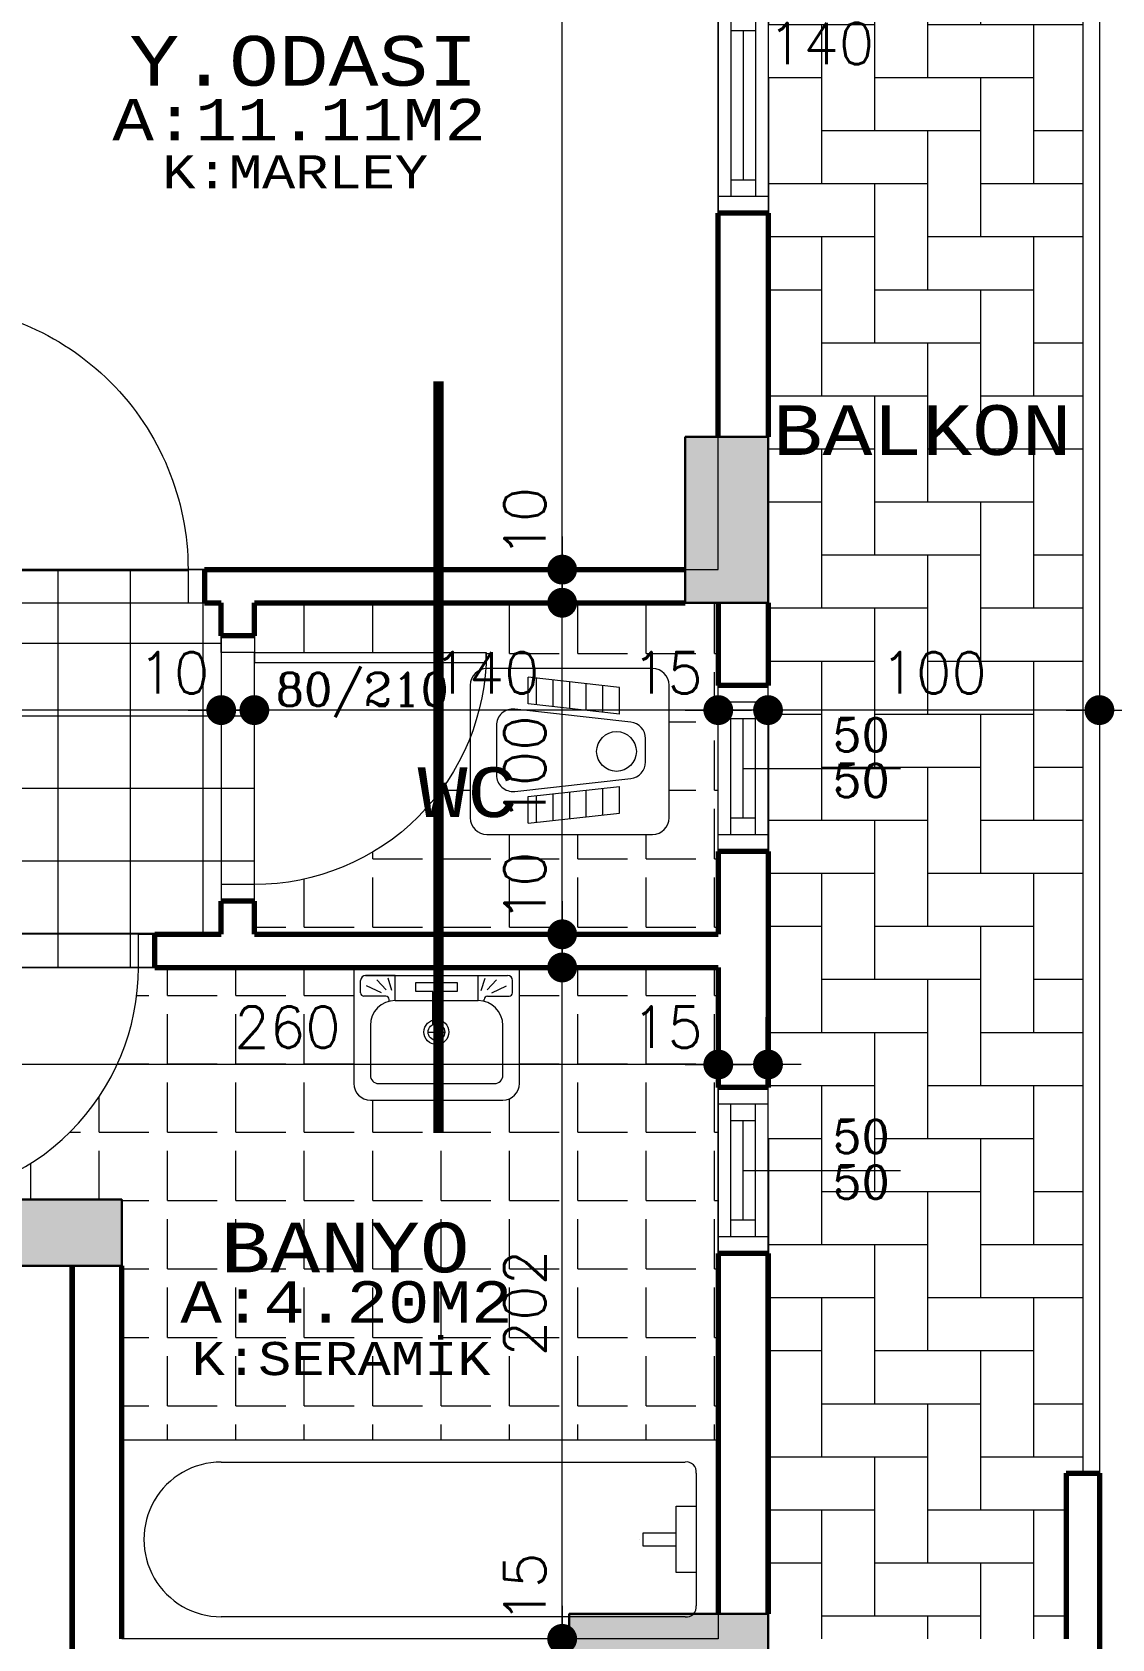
# Model space of a CAD drawing. Header units: millimetres. Extents: x 35860 to 71103, y -11298 to -8385.
# Drawn here: x 51770.3 to 52096.1, y -9990.9 to -9506.3 of the extents above; entities that cross this region are included whole.
import ezdxf
from ezdxf.enums import TextEntityAlignment as Align

# ---------------------------------------------------------------- set-up
doc = ezdxf.new("R2010")
doc.units = ezdxf.units.MM
doc.header["$MEASUREMENT"] = 0
doc.layers.get('0').update_dxf_attribs({"lineweight": 15})
doc.layers.get('Defpoints').update_dxf_attribs({"lineweight": 20})
for name, color, linetype, lineweight in [('02', 2, 'Continuous', 20), ('03_Yazı', 1, 'Continuous', 30), ('05', 4, 'Continuous', 50), ('07', 3, 'Continuous', 70), ('Aks&Tefriş', 5, 'Continuous', 20), ('Kolon', 6, 'Continuous', 30), ('Merd&Balkon', 40, 'Continuous', 20), ('Ölçü', 140, 'Continuous', 20)]:
    doc.layers.add(name, color=color, linetype=linetype, lineweight=lineweight)
doc.layers.add('Lay_X', color=45, linetype='Continuous', lineweight=13, plot=False)
doc.styles.add('0', font='txt.shx')
doc.styles.add('C', font='')
doc.styles.add('C3', font='', dxfattribs={"height": 15})
doc.styles.add('ROMANC', font='romanc', dxfattribs={"height": 0.11})
doc.styles.get('C').set_extended_font_data('Courier New Tur')
doc.styles.get('C3').set_extended_font_data('Courier New Tur')
doc.dimstyles.new('2', dxfattribs={"dimtxt": 12.5, "dimasz": 1, "dimexe": 0, "dimexo": 0, "dimgap": 5, "dimtad": 1, "dimdec": 0, "dimlfac": -1, "dimzin": 12, "dimdsep": 46, "dimtxsty": '0', "dimblk": 'DOT', "dimcen": 2.5, "dimse1": 1, "dimse2": 1, "dimclrd": 256, "dimclrt": 1, "dimadec": 0, "dimazin": 0, "dimtfac": 1, "dimtdec": 0, "dimtmove": 0, "dimatfit": 0, "dimldrblk": 'DOT', "dimfxl": 1, "dimtolj": 1, "dimtzin": 0, "dimlwd": -1, "dimarcsym": 0})
doc.dimstyles.new('_VI80I', dxfattribs={"dimtxt": 15, "dimasz": 1, "dimexe": 0, "dimexo": 100, "dimgap": 5, "dimtad": 1, "dimdec": 0, "dimlfac": -1, "dimzin": 12, "dimdsep": 46, "dimtxsty": '0', "dimblk1": 'DOT80_2', "dimblk2": 'DOT80_1', "dimsah": 1, "dimcen": 2.5, "dimse1": 1, "dimse2": 1, "dimclrd": 256, "dimclrt": 1, "dimadec": 8, "dimazin": 0, "dimtfac": 1, "dimtdec": 0, "dimtmove": 0, "dimatfit": 0, "dimldrblk": 'DOT', "dimfxl": 1, "dimtolj": 1, "dimtzin": 0, "dimlwd": -1, "dimarcsym": 0})
pattern_1 = [(0, (1960.531, 0), (0, 20.625), [15, -5.625]), (90, (1960.531, 0), (-20.625, 1e-15), [15, -5.625])]

# ---------------------------------------------------------------- blocks, each defined once
blk = doc.blocks.new('P_X_D_1_15-120')
at = {"layer": '02'}
for p, q in [((-60, 0), (60, 0)), ((-55, -15), (-55, 0)), ((55, -15), (55, 0)), ((-55, -3.75), (55, -3.75)), ((-50, -11.25), (-50, -3.75)), ((-5, -11.25), (-5, -3.75)), ((0, -11.25), (0, -3.75)), ((5, -11.25), (5, -3.75)), ((50, -11.25), (50, -3.75)), ((-50, -7.5), (-5, -7.5)), ((0, -7.5), (0, -55)), ((5, -7.5), (50, -7.5)), ((-55, -11.25), (55, -11.25)), ((-60, -15), (60, -15))]:
    blk.add_line(p, q, dxfattribs=at)
at = {"layer": '07'}
for p, q in [((-60, -15), (-60, 0)), ((60, -15), (60, 0))]:
    blk.add_line(p, q, dxfattribs=at)
at = {"layer": '03_Yazı', "style": '0', "flags": 8}
for tag, p in [('120', (-2.5, -20)), ('140', (15.09, -20))]:
    blk.add_attdef(tag, text='', height=12.5, rotation=90, dxfattribs=at).set_placement(p, align=Align.RIGHT)
blk = doc.blocks.new('DOT')
at = {"color": 0}
blk.add_line((-10, 0), (10, 0), dxfattribs=at)
at = {"color": 0, "const_width": 4.5}
blk.add_lwpolyline([(-2.25, 0, 1), (2.25, 0, 1)], format="xyb", close=True, dxfattribs=at)
blk = doc.blocks.new('*D242')
at = {"layer": 'Defpoints', "color": 0, "transparency": 16777216}
for p in [(51992.34, -9703.42), (51992.34, -9710.8), (52092.34, -9940.92)]:
    blk.add_point(p, dxfattribs=at)
at = {"layer": 'Ölçü', "transparency": 16777216}
blk.add_line((52091.34, -9710.8), (51993.34, -9710.8), dxfattribs=at)
at = {"layer": 'Ölçü', "transparency": 16777216, "rotation": 180}
blk.add_blockref('DOT', (51992.34, -9710.8), dxfattribs=at)
at = {"layer": 'Ölçü', "transparency": 16777216}
blk.add_blockref('DOT', (52092.34, -9710.8), dxfattribs=at)
at = {"layer": 'Ölçü', "color": 1, "transparency": 16777216, "insert": (52042.34, -9699.55), "char_height": 12.5, "attachment_point": 5, "style": '0'}
blk.add_mtext('\\A1;100', dxfattribs=at)
blk = doc.blocks.new('*D243')
at = {"layer": 'Defpoints', "color": 0, "transparency": 16777216}
for p in [(51977.34, -9703.42), (51992.34, -9703.42), (51977.34, -9710.8)]:
    blk.add_point(p, dxfattribs=at)
at = {"layer": 'Ölçü', "transparency": 16777216}
for p, q in [((51976.34, -9710.8), (51948.67, -9710.8)), ((51992.34, -9710.8), (51977.34, -9710.8)), ((51993.34, -9710.8), (51994.34, -9710.8))]:
    blk.add_line(p, q, dxfattribs=at)
blk.add_blockref('DOT', (51977.34, -9710.8), dxfattribs=at)
at = {"layer": 'Ölçü', "transparency": 16777216, "rotation": 180}
blk.add_blockref('DOT', (51992.34, -9710.8), dxfattribs=at)
at = {"layer": 'Ölçü', "color": 1, "transparency": 16777216, "insert": (51962, -9699.55), "char_height": 12.5, "attachment_point": 5, "style": '0'}
blk.add_mtext('\\A1;15', dxfattribs=at)
blk = doc.blocks.new('*D244')
at = {"layer": 'Defpoints', "color": 0, "transparency": 16777216}
for p in [(51837.34, -9688.42), (51977.34, -9703.42), (51837.34, -9710.8)]:
    blk.add_point(p, dxfattribs=at)
at = {"layer": 'Ölçü', "transparency": 16777216}
blk.add_line((51976.34, -9710.8), (51838.34, -9710.8), dxfattribs=at)
at = {"layer": 'Ölçü', "transparency": 16777216, "rotation": 180}
blk.add_blockref('DOT', (51837.34, -9710.8), dxfattribs=at)
at = {"layer": 'Ölçü', "transparency": 16777216}
blk.add_blockref('DOT', (51977.34, -9710.8), dxfattribs=at)
at = {"layer": 'Ölçü', "color": 1, "transparency": 16777216, "insert": (51907.34, -9699.55), "char_height": 12.5, "attachment_point": 5, "style": '0'}
blk.add_mtext('\\A1;140', dxfattribs=at)
blk = doc.blocks.new('*D245')
at = {"layer": 'Defpoints', "color": 0, "transparency": 16777216}
for p in [(51827.34, -9688.42), (51837.34, -9688.42), (51827.34, -9710.8)]:
    blk.add_point(p, dxfattribs=at)
at = {"layer": 'Ölçü', "transparency": 16777216}
for p, q in [((51826.34, -9710.8), (51800.75, -9710.8)), ((51837.34, -9710.8), (51827.34, -9710.8)), ((51838.34, -9710.8), (51839.34, -9710.8))]:
    blk.add_line(p, q, dxfattribs=at)
blk.add_blockref('DOT', (51827.34, -9710.8), dxfattribs=at)
at = {"layer": 'Ölçü', "transparency": 16777216, "rotation": 180}
blk.add_blockref('DOT', (51837.34, -9710.8), dxfattribs=at)
at = {"layer": 'Ölçü', "color": 1, "transparency": 16777216, "insert": (51813.04, -9699.55), "char_height": 12.5, "attachment_point": 5, "style": '0'}
blk.add_mtext('\\A1;10', dxfattribs=at)
blk = doc.blocks.new('*D246')
at = {"layer": 'Defpoints', "color": 0, "transparency": 16777216}
for p in [(51827.34, -9688.42), (51417.34, -9710.8), (51417.34, -9778.42)]:
    blk.add_point(p, dxfattribs=at)
at = {"layer": 'Ölçü', "transparency": 16777216}
blk.add_line((51826.34, -9710.8), (51418.34, -9710.8), dxfattribs=at)
at = {"layer": 'Ölçü', "transparency": 16777216, "rotation": 180}
blk.add_blockref('DOT', (51417.34, -9710.8), dxfattribs=at)
at = {"layer": 'Ölçü', "transparency": 16777216}
blk.add_blockref('DOT', (51827.34, -9710.8), dxfattribs=at)
at = {"layer": 'Ölçü', "color": 1, "transparency": 16777216, "insert": (51622.34, -9699.55), "char_height": 12.5, "attachment_point": 5, "style": '0'}
blk.add_mtext('\\A1;410', dxfattribs=at)
blk = doc.blocks.new('*D250')
at = {"layer": 'Defpoints', "color": 0, "transparency": 16777216}
for p in [(51977.34, -9817.68), (51977.34, -9824.67), (51992.34, -9824.67)]:
    blk.add_point(p, dxfattribs=at)
at = {"layer": 'Ölçü', "transparency": 16777216}
for p, q in [((51976.34, -9817.68), (51948.67, -9817.68)), ((51992.34, -9817.68), (51977.34, -9817.68)), ((51993.34, -9817.68), (51994.34, -9817.68))]:
    blk.add_line(p, q, dxfattribs=at)
blk.add_blockref('DOT', (51977.34, -9817.68), dxfattribs=at)
at = {"layer": 'Ölçü', "transparency": 16777216, "rotation": 180}
blk.add_blockref('DOT', (51992.34, -9817.68), dxfattribs=at)
at = {"layer": 'Ölçü', "color": 1, "transparency": 16777216, "insert": (51962, -9806.43), "char_height": 12.5, "attachment_point": 5, "style": '0'}
blk.add_mtext('\\A1;15', dxfattribs=at)
blk = doc.blocks.new('*D251')
at = {"layer": 'Defpoints', "color": 0, "transparency": 16777216}
for p in [(51717.34, -9788.42), (51717.34, -9817.68), (51977.34, -9824.67)]:
    blk.add_point(p, dxfattribs=at)
at = {"layer": 'Ölçü', "transparency": 16777216}
blk.add_line((51976.34, -9817.68), (51718.34, -9817.68), dxfattribs=at)
at = {"layer": 'Ölçü', "transparency": 16777216, "rotation": 180}
blk.add_blockref('DOT', (51717.34, -9817.68), dxfattribs=at)
at = {"layer": 'Ölçü', "transparency": 16777216}
blk.add_blockref('DOT', (51977.34, -9817.68), dxfattribs=at)
at = {"layer": 'Ölçü', "color": 1, "transparency": 16777216, "insert": (51847.34, -9806.43), "char_height": 12.5, "attachment_point": 5, "style": '0'}
blk.add_mtext('\\A1;260', dxfattribs=at)
blk = doc.blocks.new('*D487')
at = {"layer": 'Defpoints', "color": 0, "transparency": 16777216}
for p in [(51930.23, -9990.92), (51992.34, -9990.92), (51992.34, -10005.92)]:
    blk.add_point(p, dxfattribs=at)
at = {"layer": 'Ölçü', "transparency": 16777216}
for p, q in [((51930.23, -9989.92), (51930.23, -9962.26)), ((51930.23, -10005.92), (51930.23, -9990.92)), ((51930.23, -10006.92), (51930.23, -10007.92))]:
    blk.add_line(p, q, dxfattribs=at)
for p, rotation in [((51930.23, -9990.92), 270), ((51930.23, -10005.92), 90)]:
    blk.add_blockref('DOT', p, dxfattribs=dict(at, rotation=rotation))
at = {"layer": 'Ölçü', "color": 1, "transparency": 16777216, "insert": (51918.98, -9975.59), "char_height": 12.5, "attachment_point": 5, "rotation": 90, "style": '0'}
blk.add_mtext('\\A1;15', dxfattribs=at)
blk = doc.blocks.new('*D488')
at = {"layer": 'Defpoints', "color": 0, "transparency": 16777216}
for p in [(51930.23, -9788.42), (51977.34, -9788.42), (51992.34, -9990.92)]:
    blk.add_point(p, dxfattribs=at)
at = {"layer": 'Ölçü', "transparency": 16777216}
blk.add_line((51930.23, -9989.92), (51930.23, -9789.42), dxfattribs=at)
for p, rotation in [((51930.23, -9788.42), 90), ((51930.23, -9990.92), 270)]:
    blk.add_blockref('DOT', p, dxfattribs=dict(at, rotation=rotation))
at = {"layer": 'Ölçü', "color": 1, "transparency": 16777216, "insert": (51918.98, -9889.67), "char_height": 12.5, "attachment_point": 5, "rotation": 90, "style": '0'}
blk.add_mtext('\\A1;202', dxfattribs=at)
blk = doc.blocks.new('*D489')
at = {"layer": 'Defpoints', "color": 0, "transparency": 16777216}
for p in [(51930.23, -9778.42), (51977.34, -9778.42), (51977.34, -9788.42)]:
    blk.add_point(p, dxfattribs=at)
at = {"layer": 'Ölçü', "transparency": 16777216}
for p, q in [((51930.23, -9777.42), (51930.23, -9751.84)), ((51930.23, -9788.42), (51930.23, -9778.42)), ((51930.23, -9789.42), (51930.23, -9790.42))]:
    blk.add_line(p, q, dxfattribs=at)
for p, rotation in [((51930.23, -9778.42), 270), ((51930.23, -9788.42), 90)]:
    blk.add_blockref('DOT', p, dxfattribs=dict(at, rotation=rotation))
at = {"layer": 'Ölçü', "color": 1, "transparency": 16777216, "insert": (51918.98, -9764.13), "char_height": 12.5, "attachment_point": 5, "rotation": 90, "style": '0'}
blk.add_mtext('\\A1;10', dxfattribs=at)
blk = doc.blocks.new('*D490')
at = {"layer": 'Defpoints', "color": 0, "transparency": 16777216}
for p in [(51930.23, -9678.42), (51967.34, -9678.42), (51977.34, -9778.42)]:
    blk.add_point(p, dxfattribs=at)
at = {"layer": 'Ölçü', "transparency": 16777216}
blk.add_line((51930.23, -9777.42), (51930.23, -9679.42), dxfattribs=at)
for p, rotation in [((51930.23, -9678.42), 90), ((51930.23, -9778.42), 270)]:
    blk.add_blockref('DOT', p, dxfattribs=dict(at, rotation=rotation))
at = {"layer": 'Ölçü', "color": 1, "transparency": 16777216, "insert": (51918.98, -9728.42), "char_height": 12.5, "attachment_point": 5, "rotation": 90, "style": '0'}
blk.add_mtext('\\A1;100', dxfattribs=at)
blk = doc.blocks.new('*D491')
at = {"layer": 'Defpoints', "color": 0, "transparency": 16777216}
for p in [(51930.23, -9668.42), (51967.34, -9668.42), (51967.34, -9678.42)]:
    blk.add_point(p, dxfattribs=at)
at = {"layer": 'Ölçü', "transparency": 16777216}
for p, q in [((51930.23, -9667.42), (51930.23, -9641.84)), ((51930.23, -9678.42), (51930.23, -9668.42)), ((51930.23, -9679.42), (51930.23, -9680.42))]:
    blk.add_line(p, q, dxfattribs=at)
for p, rotation in [((51930.23, -9668.42), 270), ((51930.23, -9678.42), 90)]:
    blk.add_blockref('DOT', p, dxfattribs=dict(at, rotation=rotation))
at = {"layer": 'Ölçü', "color": 1, "transparency": 16777216, "insert": (51918.98, -9654.13), "char_height": 12.5, "attachment_point": 5, "rotation": 90, "style": '0'}
blk.add_mtext('\\A1;10', dxfattribs=at)
blk = doc.blocks.new('*D512')
at = {"layer": 'Defpoints', "color": 0, "transparency": 16777216}
for p in [(51930.23, -9201.02), (51930.43, -9201.02), (51967.34, -9668.42)]:
    blk.add_point(p, dxfattribs=at)
at = {"layer": 'Ölçü', "transparency": 16777216}
blk.add_line((51930.23, -9667.42), (51930.23, -9202.02), dxfattribs=at)
for p, rotation in [((51930.23, -9201.02), 90), ((51930.23, -9668.42), 270)]:
    blk.add_blockref('DOT', p, dxfattribs=dict(at, rotation=rotation))
at = {"layer": 'Ölçü', "color": 1, "transparency": 16777216, "insert": (51918.98, -9434.72), "char_height": 12.5, "attachment_point": 5, "rotation": 90, "style": '0'}
blk.add_mtext('\\A1;467', dxfattribs=at)
blk = doc.blocks.new('DOT80_2')
at = {"color": 0}
blk.add_line((0, 0), (0, -80), dxfattribs=at)
blk.add_blockref('DOT', (0, 0))
blk = doc.blocks.new('DOT80_1')
at = {"color": 0}
blk.add_line((0, 0), (0, 80), dxfattribs=at)
blk.add_blockref('DOT', (0, 0))
blk = doc.blocks.new('*D984')
at = {"layer": 'Aks&Tefriş', "transparency": 16777216}
blk.add_line((52269.94, -10054.92), (52269.94, -9941.92), dxfattribs=at)
at = {"layer": 'Defpoints', "color": 0, "transparency": 16777216}
for p in [(52092.34, -9940.92), (52269.94, -9940.92), (52092.34, -10055.92)]:
    blk.add_point(p, dxfattribs=at)
at = {"layer": 'Aks&Tefriş', "transparency": 16777216}
for name, p, rotation in [('DOT80_1', (52269.94, -9940.92), 90), ('DOT80_2', (52269.94, -10055.92), 270)]:
    blk.add_blockref(name, p, dxfattribs=dict(at, rotation=rotation))
at = {"layer": 'Aks&Tefriş', "color": 1, "transparency": 16777216, "insert": (52257.44, -9998.42), "char_height": 15, "attachment_point": 5, "rotation": 90, "style": '0'}
blk.add_mtext('\\A1;115', dxfattribs=at)
blk = doc.blocks.new('*D985')
at = {"layer": 'Aks&Tefriş', "transparency": 16777216}
blk.add_line((52269.94, -9939.92), (52269.94, -9875.67), dxfattribs=at)
at = {"layer": 'Defpoints', "color": 0, "transparency": 16777216}
for p in [(51992.34, -9874.67), (52269.94, -9874.67), (52092.34, -9940.92)]:
    blk.add_point(p, dxfattribs=at)
at = {"layer": 'Aks&Tefriş', "transparency": 16777216}
for name, p, rotation in [('DOT80_1', (52269.94, -9874.67), 90), ('DOT80_2', (52269.94, -9940.92), 270)]:
    blk.add_blockref(name, p, dxfattribs=dict(at, rotation=rotation))
at = {"layer": 'Aks&Tefriş', "color": 1, "transparency": 16777216, "insert": (52257.44, -9907.8), "char_height": 15, "attachment_point": 5, "rotation": 90, "style": '0'}
blk.add_mtext('\\A1;66', dxfattribs=at)
blk = doc.blocks.new('*D986')
at = {"layer": 'Aks&Tefriş', "transparency": 16777216}
blk.add_line((52269.94, -9873.67), (52269.94, -9825.67), dxfattribs=at)
at = {"layer": 'Defpoints', "color": 0, "transparency": 16777216}
for p in [(51992.34, -9824.67), (52269.94, -9824.67), (51992.34, -9874.67)]:
    blk.add_point(p, dxfattribs=at)
at = {"layer": 'Aks&Tefriş', "transparency": 16777216}
for name, p, rotation in [('DOT80_1', (52269.94, -9824.67), 90), ('DOT80_2', (52269.94, -9874.67), 270)]:
    blk.add_blockref(name, p, dxfattribs=dict(at, rotation=rotation))
at = {"layer": 'Aks&Tefriş', "color": 1, "transparency": 16777216, "insert": (52257.44, -9849.67), "char_height": 15, "attachment_point": 5, "rotation": 90, "style": '0'}
blk.add_mtext('\\A1;50', dxfattribs=at)
blk = doc.blocks.new('*D987')
at = {"layer": 'Aks&Tefriş', "transparency": 16777216}
blk.add_line((52269.94, -9823.67), (52269.94, -9754.42), dxfattribs=at)
at = {"layer": 'Defpoints', "color": 0, "transparency": 16777216}
for p in [(51992.34, -9753.42), (52269.94, -9753.42), (51992.34, -9824.67)]:
    blk.add_point(p, dxfattribs=at)
at = {"layer": 'Aks&Tefriş', "transparency": 16777216}
for name, p, rotation in [('DOT80_1', (52269.94, -9753.42), 90), ('DOT80_2', (52269.94, -9824.67), 270)]:
    blk.add_blockref(name, p, dxfattribs=dict(at, rotation=rotation))
at = {"layer": 'Aks&Tefriş', "color": 1, "transparency": 16777216, "insert": (52257.44, -9789.05), "char_height": 15, "attachment_point": 5, "rotation": 90, "style": '0'}
blk.add_mtext('\\A1;71', dxfattribs=at)
blk = doc.blocks.new('*D988')
at = {"layer": 'Aks&Tefriş', "transparency": 16777216}
blk.add_line((52269.94, -9752.42), (52269.94, -9704.42), dxfattribs=at)
at = {"layer": 'Defpoints', "color": 0, "transparency": 16777216}
for p in [(51992.34, -9703.42), (52269.94, -9703.42), (51992.34, -9753.42)]:
    blk.add_point(p, dxfattribs=at)
at = {"layer": 'Aks&Tefriş', "transparency": 16777216}
for name, p, rotation in [('DOT80_1', (52269.94, -9703.42), 90), ('DOT80_2', (52269.94, -9753.42), 270)]:
    blk.add_blockref(name, p, dxfattribs=dict(at, rotation=rotation))
at = {"layer": 'Aks&Tefriş', "color": 1, "transparency": 16777216, "insert": (52257.44, -9728.42), "char_height": 15, "attachment_point": 5, "rotation": 90, "style": '0'}
blk.add_mtext('\\A1;50', dxfattribs=at)
blk = doc.blocks.new('*D989')
at = {"layer": 'Aks&Tefriş', "transparency": 16777216}
blk.add_line((52269.94, -9702.42), (52269.94, -9561.92), dxfattribs=at)
at = {"layer": 'Defpoints', "color": 0, "transparency": 16777216}
for p in [(51992.34, -9560.92), (52269.94, -9560.92), (51992.34, -9703.42)]:
    blk.add_point(p, dxfattribs=at)
at = {"layer": 'Aks&Tefriş', "transparency": 16777216}
for name, p, rotation in [('DOT80_1', (52269.94, -9560.92), 90), ('DOT80_2', (52269.94, -9703.42), 270)]:
    blk.add_blockref(name, p, dxfattribs=dict(at, rotation=rotation))
at = {"layer": 'Aks&Tefriş', "color": 1, "transparency": 16777216, "insert": (52257.44, -9632.17), "char_height": 15, "attachment_point": 5, "rotation": 90, "style": '0'}
blk.add_mtext('\\A1;143', dxfattribs=at)
blk = doc.blocks.new('*D990')
at = {"layer": 'Aks&Tefriş', "transparency": 16777216}
blk.add_line((52269.94, -9559.92), (52269.94, -9441.92), dxfattribs=at)
at = {"layer": 'Defpoints', "color": 0, "transparency": 16777216}
for p in [(51992.34, -9440.92), (52269.94, -9440.92), (51992.34, -9560.92)]:
    blk.add_point(p, dxfattribs=at)
at = {"layer": 'Aks&Tefriş', "transparency": 16777216}
for name, p, rotation in [('DOT80_1', (52269.94, -9440.92), 90), ('DOT80_2', (52269.94, -9560.92), 270)]:
    blk.add_blockref(name, p, dxfattribs=dict(at, rotation=rotation))
at = {"layer": 'Aks&Tefriş', "color": 1, "transparency": 16777216, "insert": (52257.44, -9500.92), "char_height": 15, "attachment_point": 5, "rotation": 90, "style": '0'}
blk.add_mtext('\\A1;120', dxfattribs=at)

msp = doc.modelspace()

# ---------------------------------------------------------------- hatches: boundary and pattern name
h = msp.add_hatch()
h.set_pattern_fill('SERAMIK9', color=256, scale=4, style=0, pattern_type=2)
h.set_pattern_definition([(0, (1960.531, 0), (16, 16), [48, -16]), (90, (1976.531, 0), (-16, -16), [48, -16])])
h.paths.add_polyline_path([(52087.34, -9232.13), (51992.34, -9227.94), (51992.34, -9247.38), (51992.34, -9252.38), (51977.34, -9252.38), (51977.34, -9322.38), (51992.34, -9322.38), (51992.34, -9327.38), (51992.34, -9373.08), (51992.34, -9423.08), (51992.34, -9440.92), (51992.34, -9560.92), (51992.34, -9628.42), (51992.34, -9678.42), (51992.34, -9703.42), (51992.34, -9753.42), (51992.34, -9824.67), (51992.34, -9874.67), (51992.34, -9983.42), (51992.34, -9990.92), (52082.34, -9990.92), (52082.34, -9940.92), (52087.34, -9940.92)])
h.paths.add_polyline_path([(51994.21, -9519.14), (52027.54, -9519.14), (52027.54, -9500.39), (51994.21, -9500.39)], flags=24)
h.paths.add_polyline_path([(51994.21, -9501.55), (52027.54, -9501.55), (52027.54, -9482.8), (51994.21, -9482.8)], flags=24)
h.paths.add_polyline_path([(52026.71, -9448.82), (52057.96, -9448.82), (52057.96, -9467.57), (52026.71, -9467.57)], flags=24)
h.paths.add_polyline_path([(52026.71, -9690.17), (52057.96, -9690.17), (52057.96, -9708.92), (52026.71, -9708.92)], flags=24)
h.paths.add_polyline_path([(52010.89, -9725.77), (52032.08, -9725.77), (52032.08, -9710.77), (52010.89, -9710.77)], flags=24)
h.paths.add_polyline_path([(52010.89, -9739.54), (52032.08, -9739.54), (52032.08, -9724.54), (52010.89, -9724.54)], flags=24)
h.paths.add_polyline_path([(52010.89, -9846.92), (52032.08, -9846.92), (52032.08, -9831.92), (52010.89, -9831.92)], flags=24)
h.paths.add_polyline_path([(52010.89, -9860.69), (52032.08, -9860.69), (52032.08, -9845.69), (52010.89, -9845.69)], flags=24)
h.paths.add_polyline_path([(51987.66, -9638.21), (52090.09, -9638.21), (52090.09, -9614.55), (51987.66, -9614.55)], flags=9)
h = msp.add_hatch()
h.set_pattern_fill('ANSI33', color=256, scale=30, style=0)
h.paths.add_polyline_path([(51092.34, -9384.52), (51092.34, -9333.42), (51117.34, -9334.52), (51117.34, -9384.52)])
h.paths.add_polyline_path([(51507.34, -9402.81), (51507.34, -9351.71), (51532.34, -9352.81), (51532.34, -9402.81)])
h.paths.add_polyline_path([(51967.34, -9423.08), (51967.34, -9371.98), (51992.34, -9373.08), (51992.34, -9423.08)])
h.paths.add_polyline_path([(51702.34, -9360.3), (51727.34, -9361.4), (51727.34, -9411.4), (51702.34, -9411.4)])
h.paths.add_polyline_path([(51992.34, -9983.42), (51932.34, -9983.42), (51932.34, -10013.42), (51992.34, -10013.42)])
h.paths.add_polyline_path([(51967.34, -9628.42), (51992.34, -9628.42), (51992.34, -9678.42), (51967.34, -9678.42)])
h.paths.add_polyline_path([(51532.34, -9638.42), (51532.34, -9678.42), (51507.34, -9678.42), (51507.34, -9638.42)])
h.paths.add_polyline_path([(51142.34, -9678.42), (51092.34, -9678.42), (51092.34, -9653.42), (51142.34, -9653.42)])
h.paths.add_polyline_path([(51132.34, -9893.42), (51092.34, -9893.42), (51092.34, -9923.42), (51132.34, -9923.42)])
h.paths.add_polyline_path([(51117.34, -10623.42), (51117.34, -10573.42), (51092.34, -10573.42), (51092.34, -10623.42)])
h.paths.add_polyline_path([(51967.34, -10368.42), (51992.34, -10368.42), (51992.34, -10318.42), (51967.34, -10318.42)])
h.paths.add_polyline_path([(51532.34, -10368.42), (51532.34, -10318.42), (51507.34, -10318.42), (51507.34, -10368.42)])
h.paths.add_polyline_path([(51432.34, -10138.42), (51407.34, -10138.42), (51407.34, -10073.42), (51432.34, -10073.42)])
h.paths.add_polyline_path([(51432.34, -9923.42), (51432.34, -9858.42), (51407.34, -9858.42), (51407.34, -9923.42)])
h.paths.add_polyline_path([(51702.34, -9873.42), (51702.34, -9878.42), (51707.34, -9878.42), (51797.34, -9878.42), (51797.34, -9858.42), (51702.34, -9858.42)])
h.paths.add_polyline_path([(51702.34, -10133.42), (51702.34, -10118.42), (51797.34, -10118.42), (51797.34, -10138.42), (51702.34, -10138.42)])
h.paths.add_polyline_path([(51142.34, -10318.42), (51092.34, -10318.42), (51092.34, -10343.42), (51142.34, -10343.42)])
h.paths.add_polyline_path([(51702.34, -10623.42), (51727.34, -10623.42), (51727.34, -10573.42), (51702.34, -10573.42)])
h.paths.add_polyline_path([(51967.34, -10623.42), (51992.34, -10623.42), (51992.34, -10573.42), (51967.34, -10573.42)])
h.paths.add_polyline_path([(51532.34, -10623.42), (51532.34, -10573.42), (51507.34, -10573.42), (51507.34, -10623.42)])
h = msp.add_hatch()
h.set_pattern_fill('NET,_O', color=256, scale=175)
h.set_pattern_definition([(0, (0, 0), (0, 21.875), []), (90, (0, 0), (-21.875, 1e-15), [])])
h.paths.add_polyline_path([(51837.34, -9693.42), (51827.34, -9693.42), (51827.34, -9688.42), (51827.34, -9678.42), (51822.34, -9678.42), (51817.34, -9678.42), (51817.34, -9668.42), (51737.34, -9668.42), (51737.34, -9678.42), (51732.34, -9678.42), (51717.34, -9678.42), (51632.34, -9678.42), (51627.34, -9678.42), (51627.34, -9668.42), (51547.34, -9668.42), (51547.34, -9678.42), (51542.34, -9678.42), (51532.34, -9678.42), (51507.34, -9678.42), (51502.34, -9678.42), (51502.34, -9668.42), (51422.34, -9668.42), (51422.34, -9678.42), (51417.34, -9678.42), (51417.34, -9688.42), (51417.34, -9693.42), (51407.34, -9693.42), (51407.34, -9696.42), (51407.34, -9773.42), (51417.34, -9773.42), (51417.34, -9778.42), (51417.34, -9858.42), (51432.34, -9858.42), (51436.31, -9858.42), (51441.31, -9858.42), (51441.31, -9778.42), (51444.31, -9778.42), (51444.31, -9778.48, -0.117499), (51480.04, -9788.42), (51637.34, -9788.42), (51637.34, -9778.42), (51707.34, -9778.42), (51727.34, -9778.42), (51732.34, -9778.42), (51732.34, -9788.42), (51735.34, -9788.42), (51802.34, -9788.42), (51802.34, -9778.42), (51807.34, -9778.42), (51827.34, -9778.42), (51827.34, -9768.42), (51827.34, -9763.42), (51837.34, -9763.42)])
h.paths.add_polyline_path([(51802.63, -9690.17), (51823.46, -9690.17), (51823.46, -9708.92), (51802.63, -9708.92)], flags=24)
h.paths.add_polyline_path([(51605.67, -9690.17), (51639, -9690.17), (51639, -9708.92), (51605.67, -9708.92)], flags=24)
h.paths.add_polyline_path([(51421.21, -9690.17), (51442.04, -9690.17), (51442.04, -9708.92), (51421.21, -9708.92)], flags=24)
h.paths.add_polyline_path([(51569.42, -9785.09), (51569.42, -9751.76), (51588.17, -9751.76), (51588.17, -9785.09)], flags=24)
h.paths.add_polyline_path([(51457.95, -9783.05), (51569.6, -9783.05), (51569.6, -9763.21), (51457.95, -9763.21)], flags=25)
h.paths.add_polyline_path([(51460.98, -9768.8), (51573.05, -9768.8), (51573.05, -9747.72), (51460.98, -9747.72)], flags=24)
h.paths.add_polyline_path([(51471.67, -9752.22), (51557.95, -9752.22), (51557.95, -9729.72), (51471.67, -9729.72)], flags=24)
h = msp.add_hatch()
h.set_pattern_fill('ANGLE', color=256, scale=75, style=0)
h.set_pattern_definition(pattern_1)
h.paths.add_polyline_path([(51977.34, -9753.42), (51977.34, -9703.42), (51977.34, -9678.42), (51967.34, -9678.42), (51893.93, -9678.42), (51893.93, -9693.42), (51907.34, -9693.42), (51907.34, -9696.42), (51907.27, -9696.42, -0.006654), (51907.17, -9698.28, -0.016794), (51907.5, -9698.27), (51957.5, -9698.27, -0.414214), (51962.5, -9703.27), (51962.5, -9743.27, -0.414214), (51957.5, -9748.27), (51907.5, -9748.27, -0.414214), (51902.5, -9743.27), (51902.5, -9718.98, -0.063924), (51893.93, -9734.61), (51893.93, -9778.42), (51977.34, -9778.42)])
h.paths.add_polyline_path([(51891.93, -9737.23, -0.227459), (51837.34, -9763.42), (51837.34, -9768.42), (51837.34, -9778.42), (51891.93, -9778.42)])
h.paths.add_polyline_path([(51891.93, -9678.42), (51837.34, -9678.42), (51837.34, -9688.42), (51837.34, -9693.42), (51891.93, -9693.42)])
h.paths.add_polyline_path([(51950.54, -9690.17), (51973.46, -9690.17), (51973.46, -9708.92), (51950.54, -9708.92)], flags=24)
h.paths.add_polyline_path([(51890.67, -9690.17), (51924, -9690.17), (51924, -9708.92), (51890.67, -9708.92)], flags=9)
h.paths.add_polyline_path([(51909.61, -9774.55), (51909.61, -9753.71), (51928.36, -9753.71), (51928.36, -9774.55)], flags=24)
h.paths.add_polyline_path([(51881.95, -9747.43), (51921.35, -9747.43), (51921.35, -9723.77), (51881.95, -9723.77)], flags=9)
h = msp.add_hatch()
h.set_pattern_fill('ANGLE', color=256, scale=75, style=0)
h.set_pattern_definition(pattern_1)
h.paths.add_polyline_path([(51977.34, -9788.42), (51917.34, -9788.42), (51917.34, -9823.42, -0.414214), (51912.34, -9828.42), (51872.34, -9828.42, -0.414214), (51867.34, -9823.42), (51867.34, -9788.42), (51802.34, -9788.42, -0.401712), (51735.34, -9858.36), (51735.34, -9858.42), (51797.34, -9858.42), (51797.34, -9930.92), (51977.34, -9930.92)])
h.paths.add_polyline_path([(51732.34, -9788.42), (51717.34, -9788.42), (51717.34, -9858.42), (51732.34, -9858.42)])
h.paths.add_polyline_path([(51950.54, -9797.05), (51973.46, -9797.05), (51973.46, -9815.8), (51950.54, -9815.8)], flags=24)
h.paths.add_polyline_path([(51828.59, -9797.05), (51866.09, -9797.05), (51866.09, -9815.8), (51828.59, -9815.8)], flags=24)
h.paths.add_polyline_path([(51909.61, -9908.42), (51909.61, -9870.92), (51928.36, -9870.92), (51928.36, -9908.42)], flags=24)
h.paths.add_polyline_path([(51803.03, -9899.4), (51915.09, -9899.4), (51915.09, -9878.32), (51803.03, -9878.32)], flags=24)
h.paths.add_polyline_path([(51806.88, -9914.96), (51908.03, -9914.96), (51908.03, -9895.13), (51806.88, -9895.13)], flags=24)
h.paths.add_polyline_path([(51815.33, -9884.75), (51901.99, -9884.75), (51901.99, -9861.1), (51815.33, -9861.1)], flags=24)

# ---------------------------------------------------------------- linework, layer by layer
at = {"layer": '02'}
for p, q in [((51837.34, -9693.42), (51837.34, -9696.42)), ((51977.34, -9753.42), (51977.34, -9703.42)), ((51992.34, -9753.42), (51992.34, -9703.42)), ((51992.34, -9708.42), (51977.34, -9708.42)), ((51981.09, -9748.42), (51981.09, -9708.42)), ((51988.59, -9748.42), (51988.59, -9708.42)), ((51988.59, -9713.42), (51981.09, -9713.42)), ((51984.84, -9743.42), (51984.84, -9713.42)), ((51984.84, -9728.42), (52032.34, -9728.42)), ((51988.59, -9743.42), (51981.09, -9743.42)), ((51992.34, -9748.42), (51977.34, -9748.42)), ((51977.34, -9874.67), (51977.34, -9824.67)), ((51992.34, -9874.67), (51992.34, -9824.67)), ((51992.34, -9829.67), (51977.34, -9829.67)), ((51981.09, -9869.67), (51981.09, -9829.67)), ((51988.59, -9869.67), (51988.59, -9829.67)), ((51988.59, -9834.67), (51981.09, -9834.67)), ((51984.84, -9864.67), (51984.84, -9834.67)), ((51984.84, -9849.67), (52032.34, -9849.67)), ((51988.59, -9864.67), (51981.09, -9864.67)), ((51992.34, -9869.67), (51977.34, -9869.67))]:
    msp.add_line(p, q, dxfattribs=at)
for points in [[(51737.34, -9588.42, -0.414214), (51817.34, -9668.42), (51737.34, -9668.42), (51737.34, -9588.42), (51740.34, -9588.42), (51740.34, -9668.42)], [(51837.34, -9696.42), (51907.34, -9696.42), (51907.34, -9693.42, -0.414214), (51837.34, -9763.42), (51837.34, -9693.42), (51907.34, -9693.42)], [(51732.34, -9858.42, 0.414214), (51802.34, -9788.42), (51732.34, -9788.42), (51732.34, -9858.42), (51735.34, -9858.42), (51735.34, -9788.42)]]:
    msp.add_lwpolyline(points, format="xyb", dxfattribs=at)
for points in [[(51822.34, -9668.42), (51817.34, -9668.42), (51817.34, -9678.42), (51822.34, -9678.42)], [(51837.34, -9688.42), (51837.34, -9693.42), (51827.34, -9693.42), (51827.34, -9688.42)], [(51837.34, -9768.42), (51837.34, -9763.42), (51827.34, -9763.42), (51827.34, -9768.42)], [(51807.34, -9788.42), (51802.34, -9788.42), (51802.34, -9778.42), (51807.34, -9778.42)]]:
    msp.add_lwpolyline(points, dxfattribs=at)
at = {"layer": '05', "ltscale": 3}
for p, q in [((51891.93, -9838.34), (51891.93, -9611.69)), ((51891.93, -9838.34), (51891.93, -9611.69)), ((51891.93, -9838.34), (51891.93, -9611.69)), ((51892.93, -9838.34), (51892.93, -9611.69)), ((51892.93, -9838.34), (51892.93, -9611.69)), ((51892.93, -9838.34), (51892.93, -9611.69)), ((51893.93, -9838.34), (51893.93, -9611.69)), ((51893.93, -9838.34), (51893.93, -9611.69)), ((51893.93, -9838.34), (51893.93, -9611.69))]:
    msp.add_line(p, q, dxfattribs=at)
at = {"layer": '07'}
for p, q in [((51977.34, -9628.42), (51977.34, -9560.92)), ((51992.34, -9560.92), (51992.34, -9628.42)), ((51822.34, -9668.42), (51967.34, -9668.42)), ((51822.34, -9668.42), (51822.34, -9678.42)), ((51822.34, -9678.42), (51827.34, -9678.42)), ((51827.34, -9688.42), (51827.34, -9678.42)), ((51837.34, -9678.42), (51967.34, -9678.42)), ((51837.34, -9688.42), (51837.34, -9678.42)), ((51977.34, -9678.42), (51977.34, -9703.42)), ((51992.34, -9678.42), (51992.34, -9703.42)), ((51837.34, -9688.42), (51827.34, -9688.42)), ((51992.34, -9703.42), (51977.34, -9703.42)), ((51977.34, -9753.42), (51977.34, -9778.42)), ((51992.34, -9753.42), (51977.34, -9753.42)), ((51992.34, -9753.42), (51992.34, -9824.67)), ((51827.34, -9778.42), (51827.34, -9768.42)), ((51837.34, -9768.42), (51827.34, -9768.42)), ((51837.34, -9778.42), (51837.34, -9768.42)), ((51807.34, -9778.42), (51827.34, -9778.42)), ((51807.34, -9788.42), (51807.34, -9778.42)), ((51837.34, -9778.42), (51977.34, -9778.42)), ((51807.34, -9788.42), (51977.34, -9788.42)), ((51977.34, -9788.42), (51977.34, -9824.67)), ((51992.34, -9824.67), (51992.34, -9803.42)), ((51992.34, -9824.67), (51977.34, -9824.67)), ((51977.34, -9874.67), (51977.34, -9983.42)), ((51992.34, -9874.67), (51977.34, -9874.67)), ((51992.34, -9983.42), (51992.34, -9874.67)), ((51992.34, -9874.67), (51992.34, -9983.42)), ((51992.34, -9983.42), (51992.34, -9874.67)), ((51992.34, -9874.67), (51992.34, -9983.42)), ((51782.34, -9878.42), (51782.34, -10118.42)), ((51782.34, -10118.42), (51782.34, -9878.42)), ((51797.34, -9990.92), (51797.34, -9878.42)), ((52082.34, -9940.92), (52092.34, -9940.92)), ((52082.34, -9940.92), (52082.34, -9990.92)), ((52092.34, -9940.92), (52092.34, -10005.92))]:
    msp.add_line(p, q, dxfattribs=at)
at = {"layer": 'Aks&Tefriş', "linetype": 'Continuous'}
for p, q in [((51957.5, -9698.27), (51907.5, -9698.27)), ((51947.5, -9703.96), (51920, -9700.9)), ((51920, -9708.95), (51920, -9700.9)), ((51922.5, -9709.23), (51922.5, -9701.18)), ((51927.5, -9709.78), (51927.5, -9701.73)), ((51902.5, -9703.27), (51902.5, -9743.27)), ((51932.5, -9710.34), (51932.5, -9702.29)), ((51937.5, -9710.89), (51937.5, -9702.84)), ((51942.5, -9711.45), (51942.5, -9703.4)), ((51947.5, -9712), (51947.5, -9703.96)), ((51962.5, -9743.27), (51962.5, -9703.27)), ((51950.92, -9714.4), (51915.92, -9710.51)), ((51947.5, -9712), (51920, -9708.95)), ((51910.37, -9715.48), (51910.37, -9721.8)), ((51955.37, -9721.8), (51955.37, -9719.37)), ((51910.37, -9721.8), (51910.37, -9730.33)), ((51955.37, -9726.44), (51955.37, -9721.8)), ((51915.92, -9735.3), (51950.92, -9731.41)), ((51920, -9736.86), (51947.5, -9733.8)), ((51932.5, -9743.52), (51932.5, -9735.47)), ((51937.5, -9742.96), (51937.5, -9734.91)), ((51942.5, -9742.41), (51942.5, -9734.36)), ((51947.5, -9741.85), (51947.5, -9733.8)), ((51920, -9744.91), (51920, -9736.86)), ((51922.5, -9744.63), (51922.5, -9736.58)), ((51927.5, -9744.07), (51927.5, -9736.02)), ((51920, -9744.91), (51947.5, -9741.85)), ((51907.5, -9748.27), (51957.5, -9748.27)), ((51867.34, -9788.42), (51917.34, -9788.42)), ((51867.34, -9788.42), (51867.34, -9823.42)), ((51917.34, -9823.42), (51917.34, -9788.42)), ((51869.42, -9796.1), (51869.42, -9792.31)), ((51870.92, -9790.81), (51913.75, -9790.81)), ((51879.84, -9790.81), (51870.92, -9790.81)), ((51875.7, -9796.06), (51871.22, -9793.94)), ((51877.1, -9795.16), (51874.25, -9792.1)), ((51878.87, -9795.34), (51877.7, -9791.63)), ((51879.84, -9798.42), (51879.84, -9790.81)), ((51904.84, -9798.42), (51904.84, -9790.81)), ((51905.8, -9795.34), (51906.98, -9791.63)), ((51907.57, -9795.16), (51910.42, -9792.1)), ((51908.98, -9796.06), (51913.45, -9793.94)), ((51915.25, -9796.1), (51915.25, -9792.31)), ((51877, -9797.1), (51870.42, -9797.1)), ((51878, -9798.65), (51878, -9798.1)), ((51879.84, -9798.42), (51891.21, -9798.42)), ((51893.58, -9798.42), (51904.84, -9798.42)), ((51906.67, -9798.65), (51906.67, -9798.1)), ((51907.67, -9797.1), (51914.25, -9797.1)), ((51872.34, -9805.92), (51872.34, -9820.92)), ((51912.34, -9820.92), (51912.34, -9805.92)), ((51874.84, -9823.42), (51909.84, -9823.42)), ((51872.34, -9828.42), (51912.34, -9828.42))]:
    msp.add_line(p, q, dxfattribs=at)
at = {"layer": 'Aks&Tefriş'}
for p, q in [((51889.78, -9807.9), (51894.78, -9807.9)), ((51892.28, -9810.4), (51892.28, -9805.4)), ((51964.67, -9970.92), (51964.67, -9950.92)), ((51964.67, -9950.92), (51970.67, -9950.92)), ((51953.67, -9960.92), (51953.67, -9960.92)), ((51954.67, -9958.92), (51964.67, -9958.92)), ((51954.67, -9962.92), (51954.67, -9958.92)), ((51964.67, -9962.92), (51954.67, -9962.92)), ((51970.67, -9970.92), (51964.67, -9970.92))]:
    msp.add_line(p, q, dxfattribs=at)
for points in [[(51891.21, -9805.57), (51891.21, -9795.65), (51886.11, -9795.65), (51886.11, -9793), (51898.56, -9793), (51898.56, -9795.65), (51893.58, -9795.65), (51893.58, -9805.57), (51891.21, -9805.57)], [(51827.34, -9937.59), (51967.34, -9937.59)], [(51970.67, -9940.92), (51970.67, -9980.92)], [(51967.34, -9984.26), (51827.34, -9984.26)]]:
    msp.add_lwpolyline(points, dxfattribs=at)
msp.add_lwpolyline([(51977.34, -9930.92), (51977.34, -9990.92), (51797.34, -9990.92), (51797.34, -9930.92)], close=True, dxfattribs=at)
at = {"layer": 'Aks&Tefriş', "linetype": 'Continuous'}
msp.add_circle((51946.62, -9723.27), 6, dxfattribs=at)
at = {"layer": 'Aks&Tefriş'}
for radius in [3.75, 2.5]:
    msp.add_circle((51892.28, -9807.9), radius, dxfattribs=at)
at = {"layer": 'Aks&Tefriş', "linetype": 'Continuous'}
for centre, radius, start, end in [((51907.5, -9703.27), 5, 90, 180), ((51957.5, -9703.27), 5, 0, 90), ((51915.37, -9715.48), 5, 83.6598, 180), ((51950.37, -9719.37), 5, 0, 83.6598), ((51915.37, -9730.33), 5, 180, 276.3402), ((51950.37, -9726.44), 5, 276.3402, 0), ((51907.5, -9743.27), 5, 180, 270), ((51957.5, -9743.27), 5, 270, 0), ((51870.92, -9792.31), 1.5, 90, 180), ((51913.75, -9792.31), 1.5, 0, 90), ((51870.42, -9796.1), 1, 180, 270), ((51879.84, -9805.92), 7.5, 90, 180), ((51877, -9798.1), 1, 0, 90), ((51904.84, -9805.92), 7.5, 0, 90), ((51907.67, -9798.1), 1, 90, 180), ((51914.25, -9796.1), 1, 270, 0), ((51874.84, -9820.92), 2.5, 180, 270), ((51909.84, -9820.92), 2.5, 270, 0), ((51872.34, -9823.42), 5, 180, 270), ((51912.34, -9823.42), 5, 270, 0)]:
    msp.add_arc(centre, radius, start, end, dxfattribs=at)
at = {"layer": 'Aks&Tefriş'}
for centre, radius, start, end in [((51827.34, -9960.92), 23.33, 89.9999, 270.0001), ((51967.75, -9940.51), 2.95, 351.8699, 98.1301), ((51967.75, -9981.34), 2.95, 261.8699, 8.1301)]:
    msp.add_arc(centre, radius, start, end, dxfattribs=at)
at = {"layer": 'Kolon'}
for points in [[(51967.34, -9628.42), (51992.34, -9628.42), (51992.34, -9678.42), (51967.34, -9678.42)], [(51702.34, -9873.42), (51702.34, -9878.42), (51707.34, -9878.42), (51797.34, -9878.42), (51797.34, -9858.42), (51702.34, -9858.42), (51702.34, -9858.42)], [(51992.34, -9983.42), (51932.34, -9983.42), (51932.34, -10013.42), (51992.34, -10013.42)]]:
    msp.add_lwpolyline(points, close=True, dxfattribs=at)
at = {"layer": 'Lay_X'}
for points in [[(51727.34, -9209.97), (51727.34, -9668.42), (51977.34, -9668.42), (51977.34, -9237.29)], [(51417.34, -9858.42), (51417.34, -9678.42), (51827.34, -9678.42), (51827.34, -9778.42), (51707.34, -9778.42), (51707.34, -9858.42)], [(51717.34, -9858.42), (51717.34, -9788.42), (51977.34, -9788.42), (51977.34, -9990.92), (51797.34, -9990.92), (51797.34, -9858.42)]]:
    msp.add_lwpolyline(points, close=True, dxfattribs=at)
at = {"layer": 'Merd&Balkon'}
for p, q in [((52092.34, -9227.34), (52092.34, -9940.92)), ((52087.34, -9232.13), (52087.34, -9940.92))]:
    msp.add_line(p, q, dxfattribs=at)

# ---------------------------------------------------------------- block references
at = {"layer": '02'}
ref = msp.add_blockref('P_X_D_1_15-120', (51977.34, -9500.92), dxfattribs=dict(at, xscale=-1, rotation=90))
ref.add_attrib('120', '120', dxfattribs={"layer": '03_Yazı', "height": 12.5, "style": '0', "flags": 8}).set_placement((52024.42, -9498.42), align=Align.RIGHT)
ref.add_attrib('140', '140', dxfattribs={"layer": '03_Yazı', "height": 12.5, "style": '0', "flags": 8}).set_placement((52024.42, -9516.01), align=Align.RIGHT)

# ---------------------------------------------------------------- texts
at = {"layer": '03_Yazı', "style": 'C3'}
for s, p in [('BALKON', (52038.87, -9626.34)), ('WC', (51901.65, -9735.56))]:
    msp.add_text(s, height=15, dxfattribs=at).set_placement(p, align=Align.MIDDLE_CENTER)
at = {"layer": '03_Yazı', "style": 'ROMANC'}
for s, p in [('80/210', (51843.75, -9709.55)), ('50', (52011.96, -9723.27)), ('50', (52011.96, -9737.04)), ('50', (52011.96, -9844.42)), ('50', (52011.96, -9858.19))]:
    msp.add_text(s, height=10, dxfattribs=at).set_placement(p)
at = {"layer": '03_Yazı', "style": 'C', "flags": 12}
for tag, text, height, p in [('Y.ODASI', 'Y.ODASI', 15, (51852.24, -9514.96)), ('K:MARLEY', 'K:MARLEY', 10, (51849.68, -9548.45)), ('BANYO', 'BANYO', 15, (51864.73, -9872.88)), ('K:SERAMİK', 'K:SERAMİK', 10, (51863.53, -9906.37))]:
    msp.add_attdef(tag, text=text, height=height, dxfattribs=at).set_placement(p, align=Align.MIDDLE_CENTER)
at = {"layer": '03_Yazı', "style": 'C'}
for tag, p in [('A:11.11M2', (51850.86, -9532.7)), ('A:4.20M2', (51865.13, -9889.31))]:
    msp.add_attdef(tag, text='A:10.00m2', height=12.5, dxfattribs=at).set_placement(p, align=Align.MIDDLE_CENTER)

# ---------------------------------------------------------------- dimensions: what is measured, and where the dimension line sits
at = {"layer": 'Aks&Tefriş'}
for base, p1, p2, picture, middle in [((52269.94, -9440.92), (51992.34, -9560.92), (51992.34, -9440.92), '*D990', (52257.44, -9500.92)), ((52269.93768068, -9560.92189481), (51992.33645177, -9703.42189481), (51992.33645177, -9560.92189481), '*D989', (52257.43768068, -9632.17189481)), ((52269.94, -9703.42), (51992.34, -9753.42), (51992.34, -9703.42), '*D988', (52257.44, -9728.42)), ((52269.94, -9753.42), (51992.34, -9824.67), (51992.34, -9753.42), '*D987', (52257.44, -9789.05)), ((52269.94, -9824.67), (51992.34, -9874.67), (51992.34, -9824.67), '*D986', (52257.44, -9849.67)), ((52269.94, -9874.67), (52092.34, -9940.92), (51992.34, -9874.67), '*D985', (52257.44, -9907.8))]:
    dim = msp.add_linear_dim(base=base, p1=p1, p2=p2, angle=90, dimstyle='_VI80I', override={"dimtmove": 1}, dxfattribs=at)
    dim.commit()
    dim.dimension.update_dxf_attribs({"geometry": picture, "text_midpoint": middle})
dim = msp.add_linear_dim(base=(52269.94, -9940.92), p1=(52092.34, -10055.92), p2=(52092.34, -9940.92), angle=90, dimstyle='_VI80I', dxfattribs=at)
dim.commit()
dim.dimension.update_dxf_attribs({"geometry": '*D984', "text_midpoint": (52257.44, -9998.42)})
at = {"layer": 'Ölçü'}
dim = msp.add_linear_dim(base=(51930.23, -9201.02), p1=(51967.34, -9668.42), p2=(51930.43, -9201.02), angle=90, dimstyle='2', override={"dimtmove": 1}, dxfattribs=at)
dim.commit()
dim.dimension.update_dxf_attribs({"geometry": '*D512', "text_midpoint": (51918.98, -9434.72)})
for base, p1, p2, angle, picture, middle in [((51930.23, -9668.42), (51967.34, -9678.42), (51967.34, -9668.42), 90, '*D491', (51918.98, -9654.13)), ((51930.23, -9678.42), (51977.34, -9778.42), (51967.34, -9678.42), 90, '*D490', (51918.98, -9728.42)), ((51417.34, -9710.8), (51827.34, -9688.42), (51417.34, -9778.42), 180, '*D246', (51622.34, -9699.55)), ((51827.34, -9710.8), (51837.34, -9688.42), (51827.34, -9688.42), 180, '*D245', (51813.04, -9699.55)), ((51837.34, -9710.8), (51977.34, -9703.42), (51837.34, -9688.42), 180, '*D244', (51907.34, -9699.55)), ((51977.34, -9710.8), (51992.34, -9703.42), (51977.34, -9703.42), 180, '*D243', (51962, -9699.55)), ((51992.34, -9710.8), (52092.34, -9940.92), (51992.34, -9703.42), 180, '*D242', (52042.34, -9699.55)), ((51930.23, -9778.42), (51977.34, -9788.42), (51977.34, -9778.42), 90, '*D489', (51918.98, -9764.13)), ((51930.23247009, -9788.42189481), (51992.33645177, -9990.92189481), (51977.33645177, -9788.42189481), 90, '*D488', (51918.98247009, -9889.67189481)), ((51717.34, -9817.68), (51977.34, -9824.67), (51717.34, -9788.42), 180, '*D251', (51847.34, -9806.43)), ((51977.34, -9817.68), (51992.34, -9824.67), (51977.34, -9824.67), 180, '*D250', (51962, -9806.43)), ((51930.23, -9990.92), (51992.34, -10005.92), (51992.34, -9990.92), 90, '*D487', (51918.98, -9975.59))]:
    dim = msp.add_linear_dim(base=base, p1=p1, p2=p2, angle=angle, dimstyle='2', dxfattribs=at)
    dim.commit()
    dim.dimension.update_dxf_attribs({"geometry": picture, "text_midpoint": middle})

doc.saveas('drawing.dxf')
